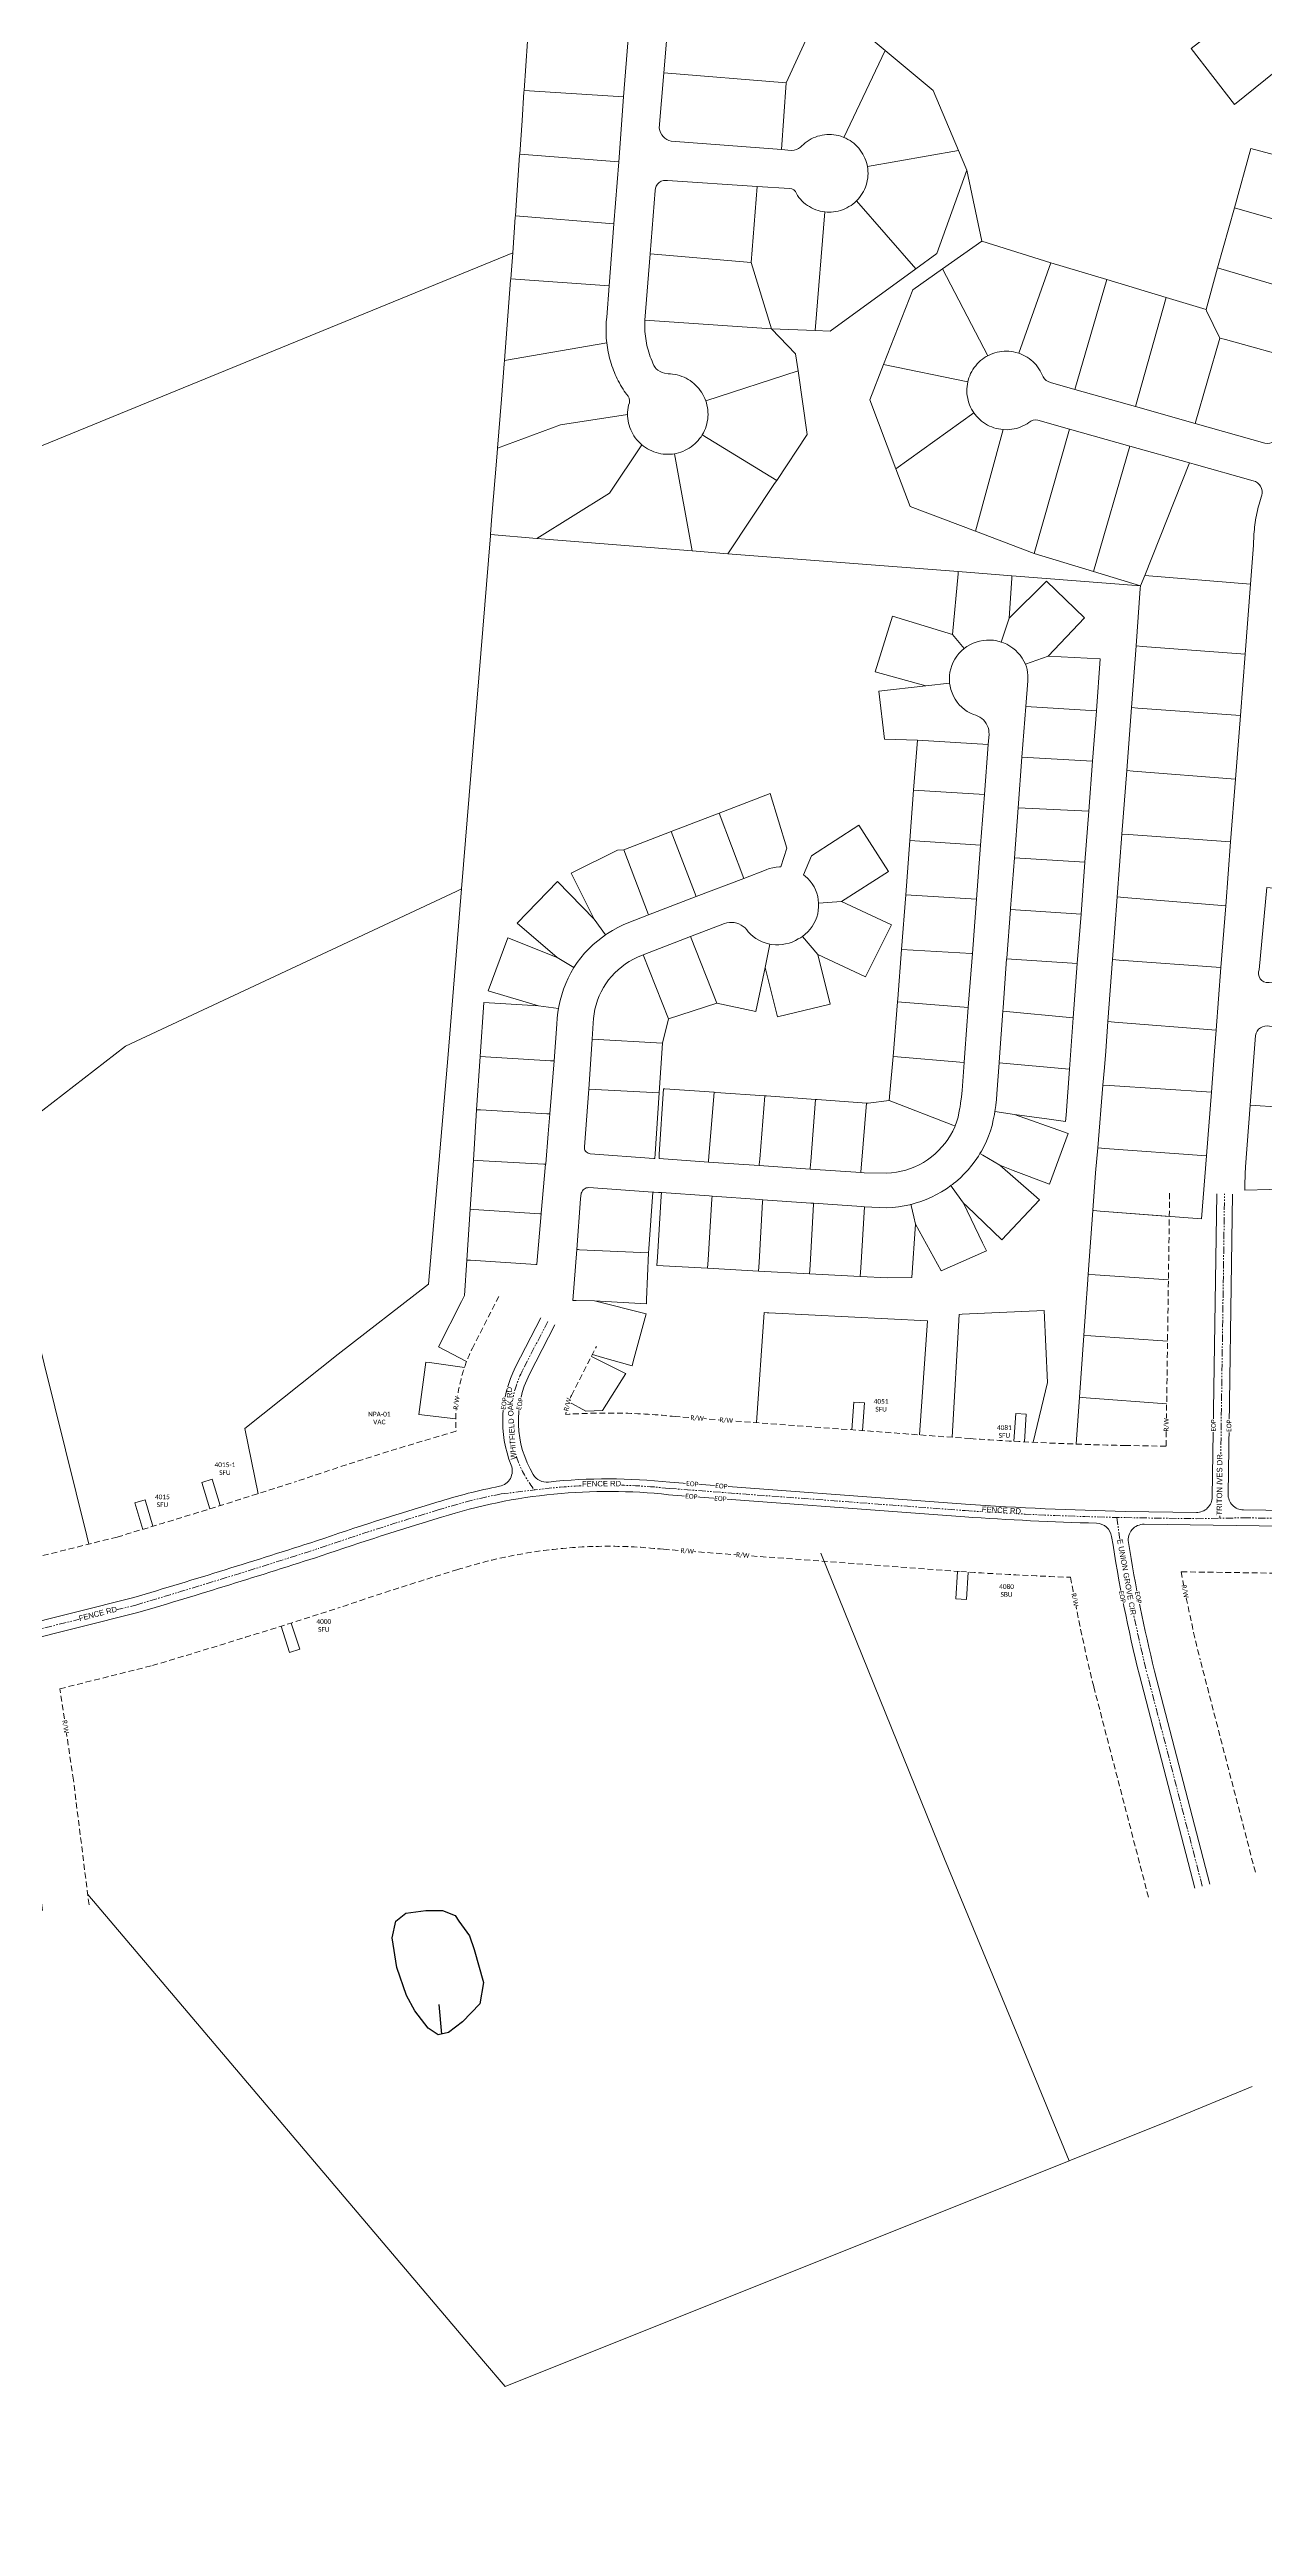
# Model space of a CAD drawing. Header units: inches. Extents: x 2378083 to 2398295, y 1463180 to 1483392.
# Drawn here: x 2386155 to 2387705, y 1468122 to 1471282 of the extents above; entities that cross this region are included whole.
import ezdxf

# ---------------------------------------------------------------- set-up
doc = ezdxf.new("R2010")
doc.units = ezdxf.units.IN
doc.header["$MEASUREMENT"] = 0
doc.linetypes.add('DASHED', pattern=[0.75, 0.5, -0.25])
doc.linetypes.add('PHANTOM2', pattern=[1.25, 0.625, -0.125, 0.125, -0.125, 0.125, -0.125])
for name, color, linetype in [('ADDRESS', 6, 'Continuous'), ('C-TOPO-WATR', 141, 'Continuous'), ('CENTER LINE', 6, 'PHANTOM2'), ('EOP', 6, 'Continuous'), ('LINE LABELS', 7, 'Continuous'), ('sc_greenville', 7, 'Continuous'), ('STREET NAMES', 250, 'Continuous')]:
    doc.layers.add(name, color=color, linetype=linetype)
doc.layers.add('DRIVEWAYS', color=250, linetype='Continuous', lineweight=20)
doc.layers.add('ROW', color=3, linetype='DASHED', lineweight=35)
doc.styles.add('Legend', font='calibri.ttf')
doc.styles.add('PROPOSED', font='calibri.ttf')
doc.styles.get("Standard").update_dxf_attribs({"font": 'arial.ttf'})

msp = doc.modelspace()

# ---------------------------------------------------------------- linework, layer by layer
at = {"layer": 'C-TOPO-WATR'}
msp.add_line((2386651.7, 1468788.1), (2386654.9, 1468750.1), dxfattribs=at)
msp.add_lwpolyline([(2386677.3, 1468894.2), (2386691, 1468875.5), (2386696.7, 1468858), (2386708.7, 1468815.9), (2386703.9, 1468788.6), (2386681.9, 1468765.8), (2386664.2, 1468752), (2386650.9, 1468749.3), (2386637.9, 1468757.8), (2386621.2, 1468779.7), (2386610.5, 1468799.3), (2386598.3, 1468835.3), (2386592.2, 1468873.1), (2386596.9, 1468894.4), (2386609.4, 1468904.2), (2386634.9, 1468907.6), (2386656.3, 1468908), (2386672.4, 1468901.4), (2386677.3, 1468894.2)], close=True, dxfattribs=at)
at = {"layer": 'DRIVEWAYS', "color": 1}
for points in [[(2387192, 1469520.1), (2387194.4, 1469555.3), (2387180.9, 1469556.2), (2387178.4, 1469521.1)], [(2387398.8, 1469505.7), (2387400.9, 1469540.9), (2387387.4, 1469541.7), (2387385.2, 1469506.6)], [(2386359.8, 1469420.3), (2386349.5, 1469454), (2386362.4, 1469458), (2386372.8, 1469424.3)], [(2386274.1, 1469394.1), (2386264.1, 1469427.9), (2386277.1, 1469431.8), (2386287.1, 1469398)], [(2387313.3, 1469340.5), (2387311, 1469305.3), (2387324.5, 1469304.4), (2387326.8, 1469339.6)], [(2386450.5, 1469270.6), (2386461.3, 1469237), (2386474.2, 1469241.1), (2386463.5, 1469274.6)]]:
    msp.add_lwpolyline(points, dxfattribs=at)
at = {"layer": 'EOP', "color": 6, "lineweight": 0}
for points in [[(2387643.8, 1469822.1), (2387638.2, 1469435.4, -0.414214), (2387617.9, 1469415.7), (2387526.9, 1469417, -0.011475), (2387323.5, 1469426), (2386946.1, 1469454.2, 0.053814), (2386791.5, 1469454.4, -0.291209), (2386772.2, 1469464, -0.258667), (2386767.4, 1469592.2), (2386799.5, 1469654.8)], [(2387990.7, 1469414.3), (2387678, 1469418.8, -0.414214), (2387658.3, 1469439.1), (2387663.8, 1469821.8)], [(2386781.7, 1469663.9), (2386749.6, 1469601.3, 0.215181), (2386743.9, 1469476.1, -0.469788), (2386729.2, 1469449.1, 0.028481), (2386649.3, 1469428.7, 0.009721), (2386495.5, 1469379.3, -0.005604), (2386262.5, 1469307.1), (2386110.4, 1469269, -0.394139), (2386086.5, 1469282.2), (2386071.5, 1469328.3, 0.093581), (2386035.8, 1469378.8, -0.013139), (2386007, 1469411.3, -0.067505), (2385973.5, 1469459.3)], [(2386146, 1468907.7), (2386126.1, 1469066.2), (2386102.3, 1469227.8, -0.385499), (2386117.2, 1469250.1), (2386267.8, 1469287.8, 0.005619), (2386501.8, 1469360.3, -0.009741), (2386655.1, 1469409.6, -0.10435), (2386944.7, 1469438.3), (2387322.4, 1469410, 0.009459), (2387490.6, 1469401.9, -0.361876), (2387509.8, 1469384.9, 0.022538), (2387545.2, 1469208.1), (2387615.7, 1468936.5)], [(2387635.1, 1468941.5), (2387564.6, 1469213, -0.021182), (2387531.2, 1469377.5, -0.465624), (2387551.2, 1469400.6), (2387990.7, 1469394.3, 0.007638), (2388268.8, 1469400.5, -0.016767), (2388403.7, 1469402.6, -0.042684), (2388524, 1469388.3)]]:
    msp.add_lwpolyline(points, format="xyb", dxfattribs=at)
at = {"layer": 'ROW', "color": 3, "linetype": 'DASHED', "lineweight": 0, "ltscale": 15}
for points in [[(2387583.8, 1469823), (2387579.2, 1469500.2), (2387528.4, 1469501, -0.011441), (2387329.5, 1469509.8), (2386953.8, 1469537.9, 0.043643), (2386813.6, 1469540.7, -0.088488), (2386820.9, 1469565), (2386852.9, 1469627.4)], [(2386728.3, 1469691.3), (2386696.2, 1469628.6, 0.133796), (2386673.6, 1469519.2, 0.012587), (2386470.2, 1469455.2, -0.005547), (2386241.3, 1469384.3), (2386125.2, 1469355.2, 0.089347), (2386078.7, 1469420.8, -0.013183), (2386052, 1469451.1, -0.069603), (2386026.8, 1469486.8)], [(2386205.5, 1468915.2), (2386185.6, 1469074.3), (2386168.4, 1469190.7), (2386286.3, 1469220.3, 0.005668), (2386523.9, 1469293.9, -0.009815), (2386675.8, 1469342.7, -0.105027), (2386938.2, 1469368.6), (2387317.4, 1469340.2, 0.007757), (2387457.5, 1469332.9, 0.017307), (2387487, 1469193.3), (2387557.6, 1468921.4)], [(2387693.1, 1468956.6), (2387622.7, 1469227.8, -0.014934), (2387598.5, 1469339.9), (2387990.4, 1469334.3, 0.007665), (2388271.4, 1469340.6, -0.016751), (2388402.1, 1469342.6, -0.042515), (2388511.9, 1469329.5)]]:
    msp.add_lwpolyline(points, format="xyb", dxfattribs=at)
at = {"layer": 'ROW', "color": 6, "lineweight": 50}
msp.add_circle((2388188.9, 1473286.1), 10106.2, dxfattribs=at)
at = {"layer": 'sc_greenville', "lineweight": 0}
for points in [[(2387770, 1471295.3), (2387666.4, 1471212), (2387611.2, 1471283.3), (2387715.9, 1471364.6), (2387770, 1471295.3)], [(2387129.5, 1471315.4), (2387094.5, 1471239.6), (2386938.7, 1471252.2), (2386945.6, 1471332.9), (2386945.8, 1471338), (2386945.9, 1471339), (2387129.5, 1471315.4)], [(2386893.5, 1471301.4), (2386887.4, 1471221.8), (2386760.5, 1471229.7), (2386764.9, 1471292.8), (2386765.9, 1471308.1), (2386766.1, 1471309.9), (2386893.5, 1471301.4)], [(2387314.3, 1471153.4), (2387198.3, 1471132.6), (2387197.9, 1471134.8), (2387197.2, 1471137.7), (2387196.2, 1471140.6), (2387195.2, 1471143.4), (2387193.9, 1471146.1), (2387192.5, 1471148.7), (2387190.9, 1471151.3), (2387189.2, 1471153.7), (2387187.3, 1471156.1), (2387185.3, 1471158.3), (2387183.2, 1471160.4), (2387180.9, 1471162.4), (2387178.5, 1471164.2), (2387176.1, 1471165.9), (2387173.5, 1471167.4), (2387170.8, 1471168.8), (2387168.1, 1471170), (2387221.1, 1471280.7), (2387282.1, 1471229.7), (2387314.3, 1471153.4)], [(2386887.4, 1471221.8), (2386881.1, 1471138.7), (2386754.8, 1471148.7), (2386757.8, 1471191.5), (2386760.3, 1471227.9), (2386760.5, 1471229.7), (2386887.4, 1471221.8)], [(2387094.5, 1471239.6), (2387088.7, 1471154.3), (2386948, 1471165.3), (2386945.1, 1471166.1), (2386942.4, 1471167.3), (2386939.9, 1471169), (2386937.7, 1471171), (2386935.9, 1471173.4), (2386934.4, 1471176), (2386933.4, 1471178.8), (2386932.8, 1471181.7), (2386938.7, 1471252.2), (2387094.5, 1471239.6)], [(2386881.1, 1471138.7), (2386875, 1471059.5), (2386749.3, 1471069.9), (2386750.7, 1471089.9), (2386754.7, 1471147.1), (2386754.8, 1471148.7), (2386881.1, 1471138.7)], [(2387324.9, 1471128.2), (2387286.7, 1471021.7), (2387259.9, 1471002.2), (2387184.3, 1471088.9), (2387186.4, 1471091), (2387188.3, 1471093.3), (2387190.1, 1471095.7), (2387191.8, 1471098.2), (2387193.3, 1471100.8), (2387194.6, 1471103.5), (2387195.7, 1471106.3), (2387196.7, 1471109.1), (2387197.6, 1471112), (2387198.2, 1471114.9), (2387198.7, 1471117.9), (2387199, 1471120.9), (2387199.1, 1471123.9), (2387199, 1471126.9), (2387198.7, 1471129.9), (2387198.3, 1471132.6), (2387314.3, 1471153.4), (2387324.9, 1471128.2)], [(2387816.2, 1471121.5), (2387815.6, 1471119.5), (2387814.6, 1471116.7), (2387794.1, 1471043.6), (2387666.4, 1471080.2), (2387687.5, 1471155.7), (2387816.2, 1471121.5)], [(2387057.5, 1471107.4), (2387049.9, 1471010.4), (2386921.3, 1471021.4), (2386927.6, 1471102.1), (2386928, 1471105), (2386929, 1471107.8), (2386930.7, 1471110.3), (2386932.8, 1471112.4), (2386935.4, 1471113.9), (2386938.2, 1471114.9), (2386941.2, 1471115.1), (2386943.3, 1471114.9), (2387057.5, 1471107.4)], [(2387344.1, 1471037.4), (2387294.1, 1471002.1), (2387256.4, 1470975.4), (2387219, 1470880.3), (2387201.3, 1470835.3), (2387234.7, 1470747), (2387252.8, 1470699.2), (2387336.3, 1470667.4), (2387411.1, 1470639), (2387486.7, 1470616.1), (2387546.6, 1470598), (2387382.6, 1470610.6), (2387314.2, 1470615.9), (2387020.2, 1470638.7), (2387080, 1470728.3), (2387082.6, 1470732.2), (2387121.6, 1470790.7), (2387109.8, 1470872), (2387106.6, 1470893.7), (2387075.9, 1470925.5), (2387131.8, 1470923.4), (2387151, 1470922.8), (2387259.9, 1471002.2), (2387286.7, 1471021.7), (2387324.9, 1471128.2), (2387344.1, 1471037.4)], [(2387144.1, 1471074.9), (2387131.8, 1470923.4), (2387075.9, 1470925.5), (2387049.9, 1471010.4), (2387057.5, 1471107.4), (2387098.8, 1471104.9), (2387101.8, 1471104.3), (2387104.4, 1471102.9), (2387106.6, 1471100.8), (2387108, 1471098.2), (2387109, 1471095.7), (2387110.8, 1471093.3), (2387112.8, 1471091), (2387114.8, 1471088.9), (2387117, 1471086.8), (2387119.4, 1471084.9), (2387121.8, 1471083.2), (2387124.3, 1471081.6), (2387127, 1471080.1), (2387129.7, 1471078.8), (2387132.4, 1471077.7), (2387135.3, 1471076.7), (2387138.2, 1471076), (2387141.1, 1471075.4), (2387144.1, 1471074.9)], [(2386875, 1471059.5), (2386869, 1470980.4), (2386743.4, 1470989.3), (2386746, 1471022.6), (2386749.2, 1471068.3), (2386749.3, 1471069.9), (2386875, 1471059.5)], [(2387259.9, 1471002.2), (2387151, 1470922.8), (2387131.8, 1470923.4), (2387144.1, 1471074.9), (2387147.1, 1471074.7), (2387152.1, 1471074.7), (2387155.1, 1471074.9), (2387158, 1471075.4), (2387161, 1471076), (2387163.9, 1471076.7), (2387166.7, 1471077.7), (2387169.5, 1471078.8), (2387172.2, 1471080.1), (2387174.8, 1471081.6), (2387177.4, 1471083.2), (2387179.8, 1471084.9), (2387182.1, 1471086.8), (2387184.3, 1471088.9), (2387259.9, 1471002.2)], [(2387794.1, 1471043.6), (2387772.2, 1470965.7), (2387645, 1471003.5), (2387666.4, 1471080.2), (2387794.1, 1471043.6)], [(2387432.4, 1471010), (2387391.4, 1470894.6), (2387387.6, 1470895.7), (2387384.6, 1470896.4), (2387381.7, 1470896.8), (2387378.7, 1470897.1), (2387375.7, 1470897.2), (2387372.7, 1470897.2), (2387369.7, 1470896.9), (2387366.7, 1470896.5), (2387363.8, 1470895.9), (2387360.9, 1470895.1), (2387358.1, 1470894.2), (2387355.3, 1470893.1), (2387351.7, 1470891.4), (2387294.1, 1471002.1), (2387344.1, 1471037.4), (2387432.4, 1471010)], [(2387049.9, 1471010.4), (2387075.9, 1470925.5), (2386914.6, 1470936.9), (2386921.3, 1471021.4), (2387049.9, 1471010.4)], [(2387503.8, 1470988.5), (2387462.9, 1470848.4), (2387431.8, 1470857.3), (2387429, 1470858.3), (2387426.4, 1470859.9), (2387424.2, 1470862), (2387422.5, 1470864.4), (2387421.4, 1470866.9), (2387420.1, 1470869.6), (2387418.7, 1470872.3), (2387417.1, 1470874.8), (2387415.4, 1470877.3), (2387413.5, 1470879.6), (2387411.5, 1470881.8), (2387409.3, 1470883.9), (2387407.1, 1470885.9), (2387404.7, 1470887.7), (2387402.2, 1470889.4), (2387399.6, 1470891), (2387397, 1470892.3), (2387394.2, 1470893.5), (2387391.4, 1470894.6), (2387432.4, 1471010), (2387503.8, 1470988.5)], [(2387772.2, 1470965.7), (2387749.8, 1470885.9), (2387655.1, 1470912), (2387648, 1470914), (2387631, 1470948.6), (2387630.2, 1470950.3), (2387645, 1471003.5), (2387772.2, 1470965.7)], [(2386869, 1470980.4), (2386865.9, 1470940.7), (2386865.6, 1470937.7), (2386865.3, 1470934.7), (2386865.1, 1470931.8), (2386865, 1470928.8), (2386864.9, 1470925.8), (2386864.9, 1470922.8), (2386865, 1470919.8), (2386865.1, 1470916.8), (2386865.3, 1470913.8), (2386865.5, 1470910.8), (2386865.8, 1470907.8), (2386735.3, 1470885.5), (2386743.3, 1470987.6), (2386743.4, 1470989.3), (2386869, 1470980.4)], [(2387351.7, 1470891.4), (2387349.9, 1470890.3), (2387347.4, 1470888.7), (2387344.9, 1470887), (2387342.6, 1470885.1), (2387340.4, 1470883.1), (2387338.3, 1470880.9), (2387336.4, 1470878.7), (2387334.5, 1470876.3), (2387332.9, 1470873.8), (2387331.3, 1470871.2), (2387330, 1470868.5), (2387328.8, 1470865.8), (2387327.8, 1470863), (2387326.9, 1470860.1), (2387326.4, 1470857.9), (2387219, 1470880.3), (2387256.4, 1470975.4), (2387294.1, 1471002.1), (2387351.7, 1470891.4)], [(2387579.5, 1470965.6), (2387540.2, 1470826.5), (2387462.9, 1470848.4), (2387503.8, 1470988.5), (2387579.5, 1470965.6)], [(2387648, 1470914), (2387616.5, 1470804.9), (2387540.2, 1470826.5), (2387579.5, 1470965.6), (2387630.2, 1470950.3), (2387631, 1470948.6), (2387648, 1470914)], [(2387075.9, 1470925.5), (2387106.6, 1470893.7), (2387109.8, 1470872), (2386992.1, 1470833.9), (2386991, 1470836.7), (2386989.8, 1470839.5), (2386988.4, 1470842.1), (2386986.8, 1470844.7), (2386985.1, 1470847.2), (2386983.3, 1470849.5), (2386981.3, 1470851.8), (2386979.2, 1470853.9), (2386977, 1470856), (2386974.7, 1470857.8), (2386972.2, 1470859.6), (2386969.7, 1470861.2), (2386967.1, 1470862.6), (2386964.4, 1470863.9), (2386961.6, 1470865), (2386958.7, 1470866), (2386955.8, 1470866.8), (2386952.9, 1470867.4), (2386949.9, 1470867.9), (2386947, 1470868.2), (2386944, 1470868.3), (2386939.3, 1470869), (2386936.5, 1470870.1), (2386933.8, 1470871.4), (2386931.2, 1470873), (2386928.8, 1470874.8), (2386927.5, 1470876.4), (2386926.1, 1470879.1), (2386924.8, 1470881.8), (2386923.6, 1470884.5), (2386922.5, 1470887.3), (2386921.4, 1470890.1), (2386920.4, 1470892.9), (2386919.5, 1470895.8), (2386918.6, 1470898.7), (2386917.8, 1470901.6), (2386917.1, 1470904.5), (2386916.5, 1470907.4), (2386916, 1470910.4), (2386915.5, 1470913.3), (2386915.1, 1470916.3), (2386914.8, 1470919.3), (2386914.6, 1470922.3), (2386914.4, 1470925.3), (2386914.4, 1470928.3), (2386914.4, 1470931.3), (2386914.4, 1470934.3), (2386914.6, 1470936.9), (2387075.9, 1470925.5)], [(2387749.8, 1470885.9), (2387749.3, 1470884.2), (2387723.9, 1470791.8), (2387722.8, 1470789), (2387721.3, 1470786.4), (2387719.4, 1470784.1), (2387717, 1470782.2), (2387714.4, 1470780.8), (2387711.5, 1470779.9), (2387708.6, 1470779.5), (2387705.1, 1470779.7), (2387616.5, 1470804.9), (2387648, 1470914), (2387655.1, 1470912), (2387749.8, 1470885.9)], [(2386892.3, 1470816.5), (2386806.7, 1470803.3), (2386726.4, 1470773.6), (2386731.5, 1470836), (2386735, 1470881.2), (2386735.3, 1470885.5), (2386865.8, 1470907.8), (2386866.2, 1470904.8), (2386866.6, 1470901.8), (2386867.1, 1470898.9), (2386867.7, 1470895.9), (2386868.3, 1470893), (2386869, 1470890.1), (2386869.8, 1470887.2), (2386870.6, 1470884.3), (2386871.4, 1470881.4), (2386872.4, 1470878.6), (2386873.4, 1470875.7), (2386874.4, 1470872.9), (2386875.6, 1470870.2), (2386876.7, 1470867.4), (2386878, 1470864.7), (2386879.3, 1470862), (2386880.6, 1470859.3), (2386882, 1470856.6), (2386883.5, 1470854), (2386885, 1470851.4), (2386886.6, 1470848.9), (2386888.2, 1470846.3), (2386889.9, 1470843.9), (2386891.1, 1470842.2), (2386893, 1470839.9), (2386894.3, 1470837.2), (2386894.9, 1470834.3), (2386894.7, 1470831.3), (2386893.6, 1470828.3), (2386893, 1470825.3), (2386892.6, 1470822.4), (2386892.4, 1470819.4), (2386892.3, 1470816.5)], [(2387326.4, 1470857.9), (2387325.8, 1470855.2), (2387325.4, 1470852.2), (2387325.2, 1470849.2), (2387325.2, 1470846.2), (2387325.3, 1470843.2), (2387325.7, 1470840.3), (2387326.2, 1470837.3), (2387326.8, 1470834.4), (2387327.7, 1470831.5), (2387328.7, 1470828.7), (2387329.9, 1470825.9), (2387331.2, 1470823.2), (2387332.7, 1470820.7), (2387334.2, 1470818.4), (2387234.7, 1470747), (2387201.3, 1470835.3), (2387219, 1470880.3), (2387326.4, 1470857.9)], [(2387082.6, 1470732.2), (2386987.7, 1470790.6), (2386989.2, 1470793.2), (2386990.5, 1470795.9), (2386991.6, 1470798.7), (2386992.6, 1470801.5), (2386993.4, 1470804.4), (2386994.1, 1470807.3), (2386994.6, 1470810.3), (2386994.9, 1470813.3), (2386995, 1470816.3), (2386994.9, 1470819.3), (2386994.7, 1470822.3), (2386994.3, 1470825.2), (2386993.7, 1470828.2), (2386993, 1470831.1), (2386992.1, 1470833.9), (2387109.8, 1470872), (2387121.6, 1470790.7), (2387082.6, 1470732.2)], [(2386910.5, 1470777.8), (2386869.3, 1470716.1), (2386776.5, 1470658.3), (2386717.5, 1470663.1), (2386719, 1470681.6), (2386725.9, 1470767.1), (2386726.4, 1470773.6), (2386806.7, 1470803.3), (2386892.3, 1470816.5), (2386892.4, 1470814.4), (2386892.6, 1470811.4), (2386893.1, 1470808.4), (2386893.6, 1470805.5), (2386894.4, 1470802.6), (2386895.3, 1470799.7), (2386896.4, 1470796.9), (2386897.7, 1470794.2), (2386899.1, 1470791.6), (2386900.6, 1470789), (2386902.3, 1470786.5), (2386904.2, 1470784.2), (2386906.2, 1470781.9), (2386908.3, 1470779.8), (2386910.5, 1470777.8)], [(2387371.5, 1470797.1), (2387336.3, 1470667.4), (2387252.8, 1470699.2), (2387234.7, 1470747), (2387334.2, 1470818.4), (2387335.6, 1470816.5), (2387337.5, 1470814.2), (2387339.5, 1470812), (2387341.7, 1470809.9), (2387344, 1470808), (2387346.4, 1470806.2), (2387348.9, 1470804.5), (2387351.5, 1470803), (2387354.1, 1470801.7), (2387356.9, 1470800.5), (2387359.7, 1470799.5), (2387362.6, 1470798.6), (2387365.5, 1470798), (2387368.5, 1470797.5), (2387371.5, 1470797.1)], [(2387082.6, 1470732.2), (2387080, 1470728.3), (2387020.2, 1470638.7), (2386975, 1470642.3), (2386952.3, 1470766.4), (2386954.5, 1470766.8), (2386957.4, 1470767.5), (2386960.3, 1470768.4), (2386963.1, 1470769.4), (2386965.9, 1470770.7), (2386968.5, 1470772), (2386971.1, 1470773.6), (2386973.6, 1470775.2), (2386976, 1470777.1), (2386978.2, 1470779), (2386980.4, 1470781.1), (2386982.4, 1470783.3), (2386984.3, 1470785.6), (2386986.1, 1470788.1), (2386987.7, 1470790.6), (2387082.6, 1470732.2)], [(2387456.2, 1470797.7), (2387411.1, 1470639), (2387336.3, 1470667.4), (2387371.5, 1470797.1), (2387376.5, 1470797), (2387379.5, 1470797.2), (2387382.4, 1470797.5), (2387385.4, 1470798), (2387388.3, 1470798.7), (2387391.2, 1470799.6), (2387394, 1470800.6), (2387396.7, 1470801.8), (2387399.4, 1470803.2), (2387402, 1470804.7), (2387404.4, 1470806.3), (2387406.9, 1470808), (2387409.6, 1470809.1), (2387412.6, 1470809.5), (2387415.6, 1470809.2), (2387456.2, 1470797.7)], [(2387532.9, 1470776.2), (2387486.7, 1470616.1), (2387411.1, 1470639), (2387456.2, 1470797.7), (2387532.9, 1470776.2)], [(2386952.3, 1470766.4), (2386975, 1470642.3), (2386776.5, 1470658.3), (2386869.3, 1470716.1), (2386910.5, 1470777.8), (2386912.8, 1470775.9), (2386915.3, 1470774.2), (2386917.8, 1470772.6), (2386920.5, 1470771.2), (2386923.2, 1470769.9), (2386926, 1470768.8), (2386928.8, 1470767.8), (2386931.7, 1470767), (2386934.7, 1470766.4), (2386937.6, 1470766), (2386940.6, 1470765.7), (2386943.6, 1470765.6), (2386946.6, 1470765.7), (2386949.6, 1470766), (2386952.3, 1470766.4)], [(2387609.3, 1470754.7), (2387552.3, 1470611.1), (2387546.6, 1470598), (2387486.7, 1470616.1), (2387532.9, 1470776.2), (2387609.3, 1470754.7)], [(2387686.9, 1470599.9), (2387552.3, 1470611.1), (2387609.3, 1470754.7), (2387615, 1470753.1), (2387690.4, 1470731.9), (2387693.3, 1470730.9), (2387695.8, 1470729.3), (2387698, 1470727.3), (2387699.8, 1470724.9), (2387701, 1470722.1), (2387701.7, 1470719.2), (2387701.7, 1470716.2), (2387701.3, 1470713.7), (2387700.4, 1470710.9), (2387699.5, 1470708), (2387698.6, 1470705.1), (2387697.8, 1470702.2), (2387697.1, 1470699.3), (2387696.3, 1470696.4), (2387695.7, 1470693.5), (2387695, 1470690.5), (2387694.5, 1470687.6), (2387693.9, 1470684.7), (2387693.4, 1470681.7), (2387692.9, 1470678.7), (2387692.5, 1470675.8), (2387692.2, 1470672.8), (2387691.8, 1470669.8), (2387691.5, 1470666.8), (2387691.3, 1470663.8), (2387691.1, 1470660.8), (2387691, 1470657.8), (2387690.8, 1470654.8), (2387690.8, 1470651.8), (2387690.8, 1470649.8), (2387686.9, 1470599.9)], [(2387378.9, 1470556.6), (2387368.9, 1470526.1), (2387367.8, 1470526.5), (2387363.5, 1470527.6), (2387359.1, 1470528.3), (2387354.7, 1470528.6), (2387350.2, 1470528.5), (2387345.8, 1470528.1), (2387341.4, 1470527.3), (2387337.2, 1470526.1), (2387333, 1470524.5), (2387329, 1470522.6), (2387325.2, 1470520.3), (2387321.6, 1470517.7), (2387306.8, 1470535.6), (2387314, 1470613.3), (2387314.2, 1470615.9), (2387382.6, 1470610.6), (2387382.4, 1470607.8), (2387378.9, 1470556.6)], [(2387428.8, 1470508.2), (2387399.9, 1470497.7), (2387398, 1470501.7), (2387395.7, 1470505.6), (2387393.1, 1470509.2), (2387390.2, 1470512.5), (2387387, 1470515.7), (2387383.6, 1470518.5), (2387379.9, 1470521), (2387376, 1470523.2), (2387372, 1470525), (2387368.9, 1470526.1), (2387378.9, 1470556.6), (2387426.7, 1470603.9), (2387475, 1470557.1), (2387428.8, 1470508.2)], [(2387686.9, 1470599.9), (2387680, 1470510.5), (2387549.3, 1470520.6), (2387540.9, 1470521.1), (2387546.3, 1470594.6), (2387546.6, 1470598), (2387552.3, 1470611.1), (2387686.9, 1470599.9)], [(2387306.8, 1470535.6), (2387321.6, 1470517.7), (2387318.2, 1470514.8), (2387315.1, 1470511.6), (2387312.3, 1470508.1), (2387309.8, 1470504.3), (2387307.7, 1470500.4), (2387306, 1470496.3), (2387304.6, 1470492.1), (2387303.6, 1470487.7), (2387303, 1470483.3), (2387302.9, 1470478.8), (2387303.1, 1470474.3), (2387303.2, 1470473.6), (2387272.7, 1470470.4), (2387208, 1470488.3), (2387230.1, 1470559.2), (2387306.8, 1470535.6)], [(2387490.4, 1470438.2), (2387400.3, 1470443.9), (2387402.8, 1470476.7), (2387403, 1470480.3), (2387403, 1470483.9), (2387402.7, 1470487.4), (2387402, 1470490.9), (2387401.1, 1470494.4), (2387399.9, 1470497.7), (2387428.8, 1470508.2), (2387495, 1470504.6), (2387490.4, 1470438.2)], [(2387680, 1470510.5), (2387674.1, 1470432.5), (2387543.4, 1470441.9), (2387535, 1470442.5), (2387540.9, 1470521.1), (2387549.3, 1470520.6), (2387680, 1470510.5)], [(2387353.4, 1470408.4), (2387352.4, 1470395.2), (2387262.2, 1470401), (2387220.1, 1470402.1), (2387212.8, 1470463.6), (2387272.7, 1470470.4), (2387303.2, 1470473.6), (2387303.7, 1470469.9), (2387304.8, 1470465.6), (2387306.2, 1470461.3), (2387308, 1470457.2), (2387310.1, 1470453.3), (2387312.7, 1470449.6), (2387315.5, 1470446.2), (2387318.6, 1470443), (2387322, 1470440.1), (2387325.7, 1470437.6), (2387329.6, 1470435.3), (2387333.7, 1470433.5), (2387336.5, 1470432.8), (2387339.2, 1470431.7), (2387341.7, 1470430.4), (2387344.1, 1470428.7), (2387346.3, 1470426.8), (2387348.2, 1470424.6), (2387349.8, 1470422.2), (2387351.2, 1470419.7), (2387352.2, 1470417), (2387353, 1470414.2), (2387353.3, 1470411.3), (2387353.4, 1470408.4)], [(2387490.4, 1470438.2), (2387485.5, 1470374.1), (2387395.4, 1470379.4), (2387400.3, 1470443.9), (2387490.4, 1470438.2)], [(2387674.1, 1470432.5), (2387667.8, 1470351.3), (2387537.3, 1470361.5), (2387529, 1470362.1), (2387535, 1470442.5), (2387543.4, 1470441.9), (2387674.1, 1470432.5)], [(2387352.4, 1470395.2), (2387347.5, 1470331.5), (2387257.3, 1470337), (2387262.2, 1470401), (2387352.4, 1470395.2)], [(2387485.5, 1470374.1), (2387480.7, 1470310.3), (2387390.5, 1470314.8), (2387395.4, 1470379.4), (2387485.5, 1470374.1)], [(2387667.8, 1470351.3), (2387661.6, 1470271.2), (2387531.3, 1470280.4), (2387522.9, 1470281), (2387529, 1470362.1), (2387537.3, 1470361.5), (2387667.8, 1470351.3)], [(2387088, 1470239.2), (2387086.3, 1470239.2), (2387081.9, 1470238.8), (2387077.5, 1470238.1), (2387073.2, 1470237), (2387069, 1470235.5), (2387040.7, 1470224.6), (2387009.1, 1470307.7), (2387074.1, 1470332.7), (2387095.5, 1470263.2), (2387088, 1470239.2)], [(2387347.5, 1470331.5), (2387342.7, 1470267), (2387252.4, 1470272.8), (2387257.3, 1470337), (2387347.5, 1470331.5)], [(2387475.7, 1470245.4), (2387385.7, 1470250.8), (2387390.5, 1470314.8), (2387480.7, 1470310.3), (2387475.7, 1470245.4)], [(2386979.8, 1470201.3), (2386919, 1470177.9), (2386918.9, 1470178.1), (2386887.7, 1470261.1), (2386948.2, 1470284.3), (2386979.8, 1470201.3)], [(2387040.7, 1470224.6), (2386979.8, 1470201.3), (2386948.2, 1470284.3), (2387009.1, 1470307.7), (2387040.7, 1470224.6)], [(2387165.1, 1470194.9), (2387136.1, 1470193.1), (2387135.7, 1470197.1), (2387134.9, 1470201.4), (2387133.7, 1470205.7), (2387132.2, 1470209.9), (2387130.2, 1470213.8), (2387127.9, 1470217.6), (2387125.3, 1470221.2), (2387122.3, 1470224.5), (2387119.1, 1470227.5), (2387116.9, 1470229.3), (2387126.9, 1470253.2), (2387187.3, 1470292.5), (2387225, 1470233.5), (2387165.1, 1470194.9)], [(2387661.6, 1470271.2), (2387655.3, 1470189.6), (2387525.3, 1470200.3), (2387516.9, 1470201), (2387522.9, 1470281), (2387531.3, 1470280.4), (2387661.6, 1470271.2)], [(2386919, 1470177.9), (2386917, 1470177.1), (2386894.1, 1470168.2), (2386887, 1470165.3), (2386880, 1470161.9), (2386873.3, 1470158.3), (2386866.7, 1470154.2), (2386864.2, 1470152.5), (2386849.9, 1470172.6), (2386820.4, 1470231.4), (2386879.6, 1470260.5), (2386887.7, 1470261.1), (2386918.9, 1470178.1), (2386919, 1470177.9)], [(2387342.7, 1470267), (2387337.5, 1470198.1), (2387247.2, 1470203.5), (2387252.4, 1470272.8), (2387342.7, 1470267)], [(2387475.7, 1470245.4), (2387470.8, 1470178.9), (2387380.7, 1470185), (2387380.8, 1470186.2), (2387385.7, 1470250.8), (2387475.7, 1470245.4)], [(2386849.9, 1470172.6), (2386864.2, 1470152.5), (2386860.4, 1470149.8), (2386854.3, 1470145.1), (2386848.5, 1470140.1), (2386842.9, 1470134.8), (2386837.6, 1470129.1), (2386832.7, 1470123.2), (2386828, 1470117.1), (2386823.7, 1470110.7), (2386802.6, 1470123.6), (2386751.6, 1470167.3), (2386802.9, 1470220.7), (2386849.9, 1470172.6)], [(2387134.9, 1470127.5), (2387115.4, 1470150.6), (2387119, 1470153.4), (2387122.2, 1470156.4), (2387125.2, 1470159.7), (2387127.8, 1470163.2), (2387130.1, 1470167), (2387132.1, 1470171), (2387133.7, 1470175.2), (2387134.9, 1470179.4), (2387135.7, 1470183.8), (2387136.1, 1470188.2), (2387136.1, 1470192.6), (2387136.1, 1470193.1), (2387165.1, 1470194.9), (2387229.2, 1470165.2), (2387195.7, 1470099.1), (2387134.9, 1470127.5)], [(2387337.5, 1470198.1), (2387332.2, 1470128.7), (2387331.2, 1470128.8), (2387241.9, 1470134), (2387247.2, 1470203.5), (2387337.5, 1470198.1)], [(2387470.8, 1470178.9), (2387466, 1470115.8), (2387465.8, 1470115.9), (2387375.9, 1470121.9), (2387376, 1470122.9), (2387380.7, 1470185), (2387470.8, 1470178.9)], [(2387655.3, 1470189.6), (2387649.2, 1470110.9), (2387519.3, 1470120.4), (2387510.9, 1470121), (2387516.9, 1470201), (2387525.3, 1470200.3), (2387655.3, 1470189.6)], [(2387800.9, 1470204.2), (2387790.5, 1470085.4), (2387710.7, 1470091.8), (2387706.8, 1470091.9), (2387703.9, 1470092.8), (2387701.4, 1470094.5), (2387699.4, 1470096.6), (2387697.9, 1470099.3), (2387697.2, 1470102.2), (2387697.2, 1470105.2), (2387697.9, 1470107.9), (2387707.7, 1470212.9), (2387800.9, 1470204.2)], [(2387006.2, 1470065.5), (2386944.4, 1470045.6), (2386912.4, 1470127), (2386972.8, 1470150.3), (2387006.2, 1470065.5)], [(2387074, 1470140.7), (2387067.8, 1470111.1), (2387056.1, 1470054.8), (2387006.2, 1470065.5), (2386972.8, 1470150.3), (2387016.1, 1470167), (2387019.2, 1470167.9), (2387022.3, 1470168.4), (2387025.4, 1470168.5), (2387028.5, 1470168.2), (2387031.6, 1470167.6), (2387034.5, 1470166.5), (2387037.3, 1470165.1), (2387039.9, 1470163.4), (2387042.3, 1470161.3), (2387044.4, 1470159), (2387046.2, 1470156.4), (2387049.3, 1470153.3), (2387052.6, 1470150.4), (2387056.2, 1470147.9), (2387060, 1470145.7), (2387063.9, 1470143.8), (2387068, 1470142.2), (2387072.3, 1470141.1), (2387074, 1470140.7)], [(2387134.9, 1470127.5), (2387150.7, 1470064.2), (2387083.7, 1470047.9), (2387067.8, 1470111.1), (2387074, 1470140.7), (2387076.6, 1470140.3), (2387081, 1470139.8), (2387085.3, 1470139.8), (2387089.7, 1470140.1), (2387094, 1470140.9), (2387098.3, 1470142), (2387102.4, 1470143.4), (2387106.4, 1470145.3), (2387110.2, 1470147.4), (2387112.9, 1470148.9), (2387115.4, 1470150.6), (2387134.9, 1470127.5)], [(2386802.6, 1470123.6), (2386823.7, 1470110.7), (2386820, 1470104.1), (2386816.5, 1470097.3), (2386813.5, 1470090.4), (2386810.8, 1470083.3), (2386808.4, 1470076.1), (2386806.4, 1470068.7), (2386804.8, 1470061.3), (2386804.3, 1470058.4), (2386778.9, 1470062.1), (2386714.5, 1470081.1), (2386739.8, 1470148.8), (2386802.6, 1470123.6)], [(2386944.4, 1470045.6), (2386936.8, 1470014.3), (2386847.2, 1470019.5), (2386848.6, 1470040), (2386848.9, 1470045.9), (2386849.7, 1470051.8), (2386850.8, 1470057.6), (2386852.3, 1470063.4), (2386854.1, 1470069), (2386856.3, 1470074.6), (2386858.8, 1470079.9), (2386861.6, 1470085.2), (2386864.8, 1470090.2), (2386868.2, 1470095), (2386872, 1470099.6), (2386876, 1470104), (2386880.3, 1470108.1), (2386884.9, 1470111.9), (2386889.6, 1470115.4), (2386894.6, 1470118.7), (2386899.8, 1470121.6), (2386905.1, 1470124.2), (2386912.4, 1470127), (2386944.4, 1470045.6)], [(2387332.2, 1470128.7), (2387327.4, 1470065.2), (2387327, 1470059.7), (2387236.8, 1470067.1), (2387237.1, 1470071), (2387241.9, 1470134), (2387331.2, 1470128.8), (2387332.2, 1470128.7)], [(2387466, 1470115.8), (2387460.9, 1470046.8), (2387460.6, 1470046.8), (2387371.1, 1470055), (2387371.3, 1470059.6), (2387375.9, 1470121.9), (2387465.8, 1470115.9), (2387466, 1470115.8)], [(2387649.2, 1470110.9), (2387643.1, 1470030.8), (2387513.3, 1470041.1), (2387505, 1470041.8), (2387510.9, 1470121), (2387519.3, 1470120.4), (2387649.2, 1470110.9)], [(2386778.9, 1470062.1), (2386804.3, 1470058.4), (2386803.6, 1470053.8), (2386802.7, 1470046.3), (2386802.3, 1470038.7), (2386798.6, 1469991.7), (2386794.1, 1469992), (2386704.3, 1469997.3), (2386709, 1470066.4), (2386778.9, 1470062.1)], [(2387327, 1470059.7), (2387322.6, 1470002.1), (2387321.7, 1469989.8), (2387321.3, 1469989.8), (2387231.6, 1469997.2), (2387231.2, 1469997.2), (2387236.8, 1470067.1), (2387327, 1470059.7)], [(2387460.9, 1470046.8), (2387456, 1469981.2), (2387455.7, 1469981.2), (2387366.2, 1469989.3), (2387366.7, 1469996.4), (2387371.1, 1470055), (2387460.6, 1470046.8), (2387460.9, 1470046.8)], [(2387641, 1470004.3), (2387637, 1469951.9), (2387507, 1469960.3), (2387498.9, 1469960.8), (2387498.6, 1469960.8), (2387500.5, 1469983.2), (2387502.2, 1470004.3), (2387505, 1470041.8), (2387513.3, 1470041.1), (2387643.1, 1470030.8), (2387641, 1470004.3)], [(2387809.6, 1470029.6), (2387802.3, 1469934.8), (2387802.5, 1469927.6), (2387686.5, 1469935.2), (2387691.6, 1470001.9), (2387693.4, 1470024.2), (2387694.1, 1470027.1), (2387695.5, 1470029.7), (2387697.3, 1470032.1), (2387699.6, 1470034), (2387702.3, 1470035.4), (2387705.2, 1470036.2), (2387708.1, 1470036.4), (2387711.1, 1470036), (2387809.6, 1470029.6)], [(2386798.6, 1469991.7), (2386793.3, 1469924.2), (2386789.5, 1469924.4), (2386705, 1469929.2), (2386699.6, 1469929.5), (2386704.3, 1469997.3), (2386794.1, 1469992), (2386798.6, 1469991.7)], [(2386936.8, 1470014.3), (2386932.6, 1469950.8), (2386843, 1469955.7), (2386847.2, 1470019.5), (2386936.8, 1470014.3)], [(2387321.7, 1469989.8), (2387321.7, 1469989.5), (2387319.1, 1469954.1), (2387318.2, 1469945.7), (2387317.2, 1469937.9), (2387316.4, 1469932.8), (2387316.2, 1469931.7), (2387315.1, 1469925.6), (2387313.9, 1469919.9), (2387312, 1469913.5), (2387310.1, 1469908.7), (2387307.4, 1469909.8), (2387226.2, 1469941.2), (2387227.1, 1469951.2), (2387231.2, 1469997.2), (2387231.6, 1469997.2), (2387321.3, 1469989.8), (2387321.7, 1469989.8)], [(2387456, 1469981.2), (2387451.6, 1469922.7), (2387451, 1469914.3), (2387430.3, 1469917.2), (2387385.7, 1469923.5), (2387360.8, 1469927.1), (2387361.9, 1469934.9), (2387362, 1469935.4), (2387362.8, 1469942.5), (2387363.3, 1469949.6), (2387366.2, 1469989.3), (2387455.7, 1469981.2), (2387456, 1469981.2)], [(2387637, 1469951.9), (2387630.7, 1469870.8), (2387501.1, 1469880.1), (2387492.8, 1469880.7), (2387492, 1469880.7), (2387498.6, 1469960.8), (2387498.9, 1469960.8), (2387507, 1469960.3), (2387637, 1469951.9)], [(2386793.3, 1469924.2), (2386791.3, 1469898.7), (2386788, 1469860.6), (2386787.9, 1469859.8), (2386785.8, 1469860), (2386700.6, 1469864.7), (2386695.8, 1469865), (2386699.6, 1469929.5), (2386705, 1469929.2), (2386789.5, 1469924.4), (2386793.3, 1469924.2)], [(2386932.6, 1469950.8), (2386927.4, 1469873.2), (2386927, 1469867.4), (2386926, 1469867.4), (2386844.7, 1469873.2), (2386843.4, 1469873.5), (2386842, 1469874), (2386840.8, 1469874.7), (2386839.8, 1469875.6), (2386838.8, 1469876.7), (2386838.1, 1469877.9), (2386837.6, 1469879.2), (2386837.3, 1469880.6), (2386837.3, 1469882), (2386843, 1469955.7), (2386932.6, 1469950.8)], [(2387002.9, 1469951.7), (2386996.2, 1469869.7), (2386995.8, 1469864.3), (2386995.6, 1469862.6), (2386932.5, 1469867), (2386932.9, 1469872.9), (2386938.2, 1469956.2), (2386940.1, 1469956.1), (2387002.9, 1469951.7)], [(2387067.6, 1469947.2), (2387061, 1469866.5), (2387060.4, 1469859.6), (2387060.3, 1469858.2), (2386995.6, 1469862.6), (2386995.8, 1469864.3), (2386996.2, 1469869.7), (2387002.9, 1469951.7), (2387004.8, 1469951.6), (2387067.6, 1469947.2)], [(2387132.3, 1469942.5), (2387126.1, 1469863.2), (2387125.4, 1469855), (2387125.3, 1469853.7), (2387060.3, 1469858.2), (2387060.4, 1469859.6), (2387061, 1469866.5), (2387067.6, 1469947.2), (2387069.4, 1469947.1), (2387132.3, 1469942.5)], [(2387197.3, 1469937.8), (2387190.8, 1469860), (2387190, 1469850.4), (2387189.9, 1469849.2), (2387125.3, 1469853.7), (2387125.4, 1469855), (2387126.1, 1469863.2), (2387132.3, 1469942.5), (2387134.2, 1469942.4), (2387197.3, 1469937.8)], [(2387307.4, 1469909.8), (2387310.1, 1469908.7), (2387309.7, 1469907.8), (2387307.1, 1469902.2), (2387304.2, 1469896.8), (2387300.9, 1469891.6), (2387297.3, 1469886.6), (2387293.4, 1469881.9), (2387289.1, 1469877.4), (2387284.7, 1469873.2), (2387279.9, 1469869.2), (2387275, 1469865.6), (2387269.8, 1469862.3), (2387264.4, 1469859.3), (2387258.8, 1469856.7), (2387253.1, 1469854.4), (2387247.3, 1469852.5), (2387241.3, 1469850.9), (2387235.3, 1469849.7), (2387229.2, 1469849), (2387223.1, 1469848.5), (2387194.1, 1469848.9), (2387189.9, 1469849.2), (2387190, 1469850.4), (2387190.8, 1469860), (2387197.3, 1469937.8), (2387199.2, 1469938), (2387226.2, 1469941.2), (2387307.4, 1469909.8)], [(2387802.5, 1469927.6), (2387806.8, 1469832.7), (2387807.1, 1469830.4), (2387679.8, 1469826.9), (2387679.8, 1469829), (2387679.6, 1469835.2), (2387679.7, 1469838.6), (2387679.9, 1469841.6), (2387680, 1469844.6), (2387680.1, 1469847.6), (2387680.3, 1469850.6), (2387680.4, 1469853.6), (2387680.4, 1469856.5), (2387686.5, 1469935.2), (2387802.5, 1469927.6)], [(2387385.7, 1469923.5), (2387448.2, 1469901.3), (2387454.5, 1469899.1), (2387430.6, 1469834.5), (2387384.2, 1469852.1), (2387367, 1469858.7), (2387345.4, 1469871.4), (2387341.8, 1469873.5), (2387343.8, 1469876.7), (2387347.1, 1469883), (2387350.2, 1469889.4), (2387352.9, 1469895.9), (2387355.3, 1469902.6), (2387357.3, 1469909.4), (2387358.9, 1469916.4), (2387360.2, 1469923.3), (2387360.8, 1469927.1), (2387385.7, 1469923.5)], [(2387367, 1469858.7), (2387410.6, 1469820.8), (2387418, 1469814.3), (2387369.9, 1469763.5), (2387325.1, 1469806.5), (2387321, 1469810.4), (2387306.6, 1469830.4), (2387304.9, 1469832.8), (2387305.1, 1469833), (2387306.7, 1469834.1), (2387308.1, 1469835.2), (2387310.9, 1469837.5), (2387316.4, 1469842.3), (2387321.7, 1469847.5), (2387326.7, 1469852.8), (2387331.4, 1469858.5), (2387335.8, 1469864.3), (2387340, 1469870.4), (2387341.8, 1469873.5), (2387345.4, 1469871.4), (2387367, 1469858.7)], [(2387630.7, 1469870.8), (2387624.5, 1469790.2), (2387495.1, 1469800.2), (2387486.8, 1469800.9), (2387485.9, 1469800.9), (2387489.4, 1469848.8), (2387492, 1469880.7), (2387492.8, 1469880.7), (2387501.1, 1469880.1), (2387630.7, 1469870.8)], [(2386787.9, 1469859.8), (2386782.4, 1469797.3), (2386782.3, 1469796.5), (2386780.7, 1469796.6), (2386696.3, 1469802.1), (2386691.5, 1469802.4), (2386695.8, 1469865), (2386700.6, 1469864.7), (2386785.8, 1469860), (2386787.9, 1469859.8)], [(2386782.3, 1469796.5), (2386776.7, 1469732.6), (2386776.6, 1469731.9), (2386775.5, 1469731.9), (2386692.2, 1469737.3), (2386687.4, 1469737.6), (2386691.5, 1469802.4), (2386696.3, 1469802.1), (2386780.7, 1469796.6), (2386782.3, 1469796.5)], [(2386924.6, 1469824.4), (2386919.5, 1469751.9), (2386919.2, 1469746.7), (2386830.9, 1469750.9), (2386829.7, 1469751), (2386827.6, 1469751.1), (2386832.4, 1469815.7), (2386833.4, 1469823), (2386834, 1469824.4), (2386834.8, 1469825.9), (2386835.8, 1469827.1), (2386837, 1469828.2), (2386838.4, 1469829), (2386839.8, 1469829.7), (2386841.4, 1469830), (2386843, 1469830.2), (2386924.6, 1469824.4)], [(2387000.1, 1469819.2), (2386999.9, 1469815.8), (2386995.2, 1469738), (2386994.5, 1469727.1), (2386929.7, 1469730.5), (2386930.4, 1469741.4), (2386935.2, 1469819), (2386935.5, 1469823.7), (2386996.4, 1469819.4), (2387000.1, 1469819.2)], [(2387064.8, 1469814.6), (2387064.6, 1469812.4), (2387060.1, 1469734.5), (2387059.4, 1469723.6), (2386994.5, 1469727.1), (2386995.2, 1469738), (2386999.9, 1469815.8), (2387000.1, 1469819.2), (2387061.1, 1469814.9), (2387064.8, 1469814.6)], [(2387129.7, 1469810.1), (2387129.6, 1469809), (2387125.1, 1469731.1), (2387124.4, 1469720.2), (2387059.4, 1469723.6), (2387060.1, 1469734.5), (2387064.6, 1469812.4), (2387064.8, 1469814.6), (2387126, 1469810.4), (2387129.7, 1469810.1)], [(2387194.6, 1469805.7), (2387189.9, 1469727.7), (2387189.2, 1469716.8), (2387124.4, 1469720.2), (2387125.1, 1469731.1), (2387129.6, 1469809), (2387129.7, 1469810.1), (2387190.6, 1469805.8), (2387190.9, 1469805.8), (2387194.6, 1469805.7)], [(2387259.5, 1469783.6), (2387254.8, 1469715.5), (2387224.3, 1469714.9), (2387189.2, 1469716.8), (2387189.9, 1469727.7), (2387194.6, 1469805.7), (2387223.2, 1469804.3), (2387230.5, 1469804.7), (2387237.8, 1469805.5), (2387245.1, 1469806.7), (2387252.3, 1469808.2), (2387253.4, 1469808.5), (2387254, 1469808.6), (2387254.2, 1469807.4), (2387257.5, 1469792.8), (2387259.5, 1469783.6)], [(2387321, 1469810.4), (2387345.1, 1469759.8), (2387350, 1469749.5), (2387292.3, 1469724), (2387259.5, 1469783.6), (2387257.5, 1469792.8), (2387254.2, 1469807.4), (2387254, 1469808.6), (2387255.3, 1469809), (2387259.4, 1469810.1), (2387266.4, 1469812.3), (2387273.2, 1469814.9), (2387280, 1469817.9), (2387286.5, 1469821.1), (2387292.9, 1469824.8), (2387299.1, 1469828.7), (2387304.9, 1469832.8), (2387306.6, 1469830.4), (2387321, 1469810.4)], [(2386919.2, 1469746.7), (2386916.6, 1469687.3), (2386916.4, 1469682), (2386879, 1469684), (2386850.3, 1469685.6), (2386826.7, 1469686), (2386825.8, 1469686), (2386822.8, 1469686), (2386827.6, 1469751.1), (2386829.7, 1469751), (2386830.9, 1469750.9), (2386919.2, 1469746.7)]]:
    msp.add_lwpolyline(points, close=True, dxfattribs=at)
for points in [[(2387145, 1471344.2), (2387221.1, 1471280.7), (2387221.1, 1471280.7), (2387168.1, 1471170), (2387164.3, 1471171.4), (2387161.4, 1471172.2), (2387158.5, 1471172.8), (2387155.5, 1471173.2), (2387152.5, 1471173.5), (2387149.5, 1471173.6), (2387146.5, 1471173.5), (2387143.5, 1471173.2), (2387140.6, 1471172.8), (2387137.6, 1471172.1), (2387134.8, 1471171.3), (2387131.9, 1471170.3), (2387129.2, 1471169.2), (2387126.5, 1471167.9), (2387123.9, 1471166.4), (2387121.3, 1471164.7), (2387118.9, 1471163), (2387116.6, 1471161), (2387114.5, 1471159), (2387112.9, 1471157.5), (2387110.4, 1471155.8), (2387107.7, 1471154.6), (2387104.8, 1471153.7), (2387101.1, 1471153.3), (2387088.7, 1471154.3), (2387094.5, 1471239.6), (2387129.5, 1471315.4)], [(2387816.2, 1471121.5), (2387687.5, 1471155.7), (2387666.4, 1471080.2), (2387645, 1471003.5), (2387630.2, 1470950.3), (2387579.5, 1470965.6), (2387503.8, 1470988.5), (2387432.4, 1471010), (2387344.1, 1471037.4), (2387324.9, 1471128.2), (2387314.3, 1471153.4), (2387282.1, 1471229.7), (2387221.1, 1471280.7), (2387145, 1471344.2)], [(2387611.2, 1471283.3), (2387666.4, 1471212), (2387770, 1471295.3)], [(2385834, 1470649.1), (2386746, 1471022.6), (2386743.4, 1470989.3), (2386743.3, 1470987.6), (2386735.3, 1470885.5), (2386735, 1470881.2), (2386731.5, 1470836), (2386726.4, 1470773.6), (2386725.9, 1470767.1), (2386719, 1470681.6), (2386717.5, 1470663.1), (2386717.4, 1470661.5), (2386680.7, 1470211.1), (2386673.6, 1470207.8), (2386252, 1470010.4), (2386080.1, 1469878), (2386202.6, 1469385.6), (2386205.2, 1469375.2)], [(2386847.6, 1469617.1), (2386860.5, 1469613.4), (2386898.1, 1469602.9), (2386899.5, 1469608.2), (2386916, 1469669.1), (2386850.3, 1469685.6), (2386879, 1469684), (2386916.4, 1469682), (2386916.6, 1469687.3), (2386919.2, 1469746.7), (2386919.5, 1469751.9), (2386924.6, 1469824.4), (2386925.7, 1469824.4), (2386931.8, 1469823.9), (2386935.5, 1469823.7), (2386935.2, 1469819), (2386930.4, 1469741.4), (2386929.7, 1469730.5), (2386994.5, 1469727.1), (2387059.4, 1469723.6), (2387124.4, 1469720.2), (2387189.2, 1469716.8), (2387224.3, 1469714.9), (2387254.8, 1469715.5), (2387259.5, 1469783.6), (2387292.3, 1469724), (2387350, 1469749.5), (2387345.1, 1469759.8), (2387321, 1469810.4), (2387325.1, 1469806.5), (2387369.9, 1469763.5), (2387418, 1469814.3), (2387410.6, 1469820.8), (2387367, 1469858.7), (2387384.2, 1469852.1), (2387430.6, 1469834.5), (2387454.5, 1469899.1), (2387448.2, 1469901.3), (2387385.7, 1469923.5), (2387430.3, 1469917.2), (2387451, 1469914.3), (2387451.6, 1469922.7), (2387456, 1469981.2), (2387460.9, 1470046.8), (2387466, 1470115.8), (2387470.8, 1470178.9), (2387475.7, 1470245.4), (2387480.7, 1470310.3), (2387485.5, 1470374.1), (2387490.4, 1470438.2), (2387495, 1470504.6), (2387428.8, 1470508.2), (2387475, 1470557.1), (2387426.7, 1470603.9), (2387378.9, 1470556.6), (2387382.4, 1470607.8), (2387382.6, 1470610.6), (2387546.6, 1470598), (2387546.3, 1470594.6), (2387540.9, 1470521.1), (2387535, 1470442.5), (2387529, 1470362.1), (2387522.9, 1470281), (2387516.9, 1470201), (2387510.9, 1470121), (2387505, 1470041.8), (2387502.2, 1470004.3), (2387500.5, 1469983.2), (2387498.6, 1469960.8), (2387492, 1469880.7), (2387489.4, 1469848.8), (2387485.9, 1469800.9), (2387480, 1469719.5), (2387479, 1469706.4), (2387476.9, 1469677.7), (2387474.4, 1469641.6), (2387468.8, 1469562.6), (2387464.6, 1469502.8)], [(2386205.2, 1469375.2), (2386202.6, 1469385.6), (2386080.1, 1469878), (2386252, 1470010.4), (2386673.6, 1470207.8), (2386680.7, 1470211.1), (2386663.5, 1470000), (2386638.7, 1469707), (2386523.5, 1469617.4), (2386404.2, 1469522.8), (2386421.3, 1469439.6)], [(2387582.2, 1469712.4), (2387489, 1469718.9), (2387480.6, 1469719.5), (2387480, 1469719.5), (2387485.9, 1469800.9), (2387486.8, 1469800.9), (2387495.1, 1469800.2), (2387583.4, 1469793.4)], [(2386687.4, 1469737.6), (2386684.6, 1469692.3), (2386680.7, 1469684.6), (2386651.2, 1469627.1), (2386687.1, 1469608.2)], [(2387581.1, 1469634), (2387483.1, 1469641), (2387474.8, 1469641.6), (2387474.4, 1469641.6), (2387476.9, 1469677.7), (2387479, 1469706.4), (2387480, 1469719.5), (2387480.6, 1469719.5), (2387489, 1469718.9), (2387582.2, 1469712.4)], [(2386822.8, 1469686), (2386825.8, 1469686), (2386826.7, 1469686), (2386850.3, 1469685.6), (2386916, 1469669.1), (2386899.5, 1469608.2), (2386898.1, 1469602.9), (2386860.5, 1469613.4), (2386847.6, 1469617.1)], [(2387056.8, 1469530.2), (2387066.6, 1469670.7), (2387070.5, 1469670.5), (2387072.6, 1469670.4), (2387274.9, 1469660.1), (2387264.9, 1469514.6)], [(2387264.9, 1469514.6), (2387274.9, 1469660.1), (2387072.6, 1469670.4), (2387070.5, 1469670.5), (2387066.6, 1469670.7), (2387056.8, 1469530.2)], [(2387306.6, 1469511.5), (2387315.2, 1469668.2), (2387319.3, 1469668.4), (2387423.8, 1469673.3), (2387427.8, 1469581.5), (2387409.7, 1469505.1)], [(2387409.7, 1469505.1), (2387427.8, 1469581.5), (2387423.8, 1469673.3), (2387319.3, 1469668.4), (2387315.2, 1469668.2), (2387306.6, 1469511.5)], [(2386846.3, 1469614.5), (2386888.8, 1469593.4), (2386890.1, 1469592.8), (2386860.5, 1469545.7), (2386839.3, 1469545), (2386817.3, 1469556.6)], [(2386817.3, 1469556.6), (2386839.3, 1469545), (2386860.5, 1469545.7), (2386890.1, 1469592.8), (2386888.8, 1469593.4), (2386846.3, 1469614.5)], [(2387579.9, 1469554.1), (2387477.2, 1469561.9), (2387468.8, 1469562.6), (2387474.4, 1469641.6), (2387474.8, 1469641.6), (2387483.1, 1469641), (2387581.1, 1469634)], [(2386684.5, 1469600.7), (2386639.6, 1469606.9), (2386634.9, 1469607.5), (2386626.2, 1469540.6), (2386673.2, 1469534.9)], [(2387464.6, 1469502.8), (2387468.8, 1469562.6), (2387477.2, 1469561.9), (2387579.9, 1469554.1)], [(2387138.8, 1469363.6), (2387296.5, 1468973.9), (2387388.2, 1468752.9), (2387455.8, 1468588.6), (2386736.2, 1468300.4), (2386708.6, 1468333), (2386203.8, 1468928.4)], [(2387689.2, 1468683.2), (2387584, 1468640.1), (2387455.8, 1468588.6), (2387388.2, 1468752.9), (2387296.5, 1468973.9), (2387138.8, 1469363.6)]]:
    msp.add_lwpolyline(points, dxfattribs=at)

# ---------------------------------------------------------------- texts
at = {"layer": 'ADDRESS', "color": 4, "lineweight": 50, "char_height": 6, "width": 9.954, "attachment_point": 7, "style": 'PROPOSED'}
for s, insert in [('\\pxqc;4051\\PSFU', (2387210.8, 1469544.3)), ('\\pxqc;NPA-01\\PVAC', (2386570.8, 1469528)), ('\\pxqc;4081\\PSFU', (2387368, 1469510.8)), ('\\pxqc;4015-1\\PSFU', (2386373.9, 1469463.4)), ('\\pxqc;4015\\PSFU', (2386294.1, 1469422.4)), ('\\pxqc;4080\\PSBU', (2387370.8, 1469308)), ('\\pxqc;4000\\PSFU', (2386500, 1469263.4))]:
    msp.add_mtext(s, dxfattribs=dict(at, insert=insert))

# ---------------------------------------------------------------- next in the draw order: texts
at = {"layer": 'LINE LABELS', "char_height": 6, "width": 15.519, "attachment_point": 5, "style": 'Legend', "bg_fill": 3, "box_fill_scale": 1.1, "bg_fill_color": 256, "bg_fill_transparency": 0}
for s, insert, rotation in [('\\pxqc;R/W', (2386674.4, 1469555.4), 82.2639), ('EOP', (2386755, 1469554.2), 78.2675), ('\\pxqc;R/W', (2386816, 1469553.3), 75.8131), ('\\pxqc;R/W', (2386981.1, 1469535.8), 355.7156), ('\\pxqc;R/W', (2387018.3, 1469533.1), 355.7156), ('\\pxqc;R/W', (2387579.6, 1469527.5), 89.1666), ('EOP', (2387659.5, 1469526.3), 89.1666), ('EOP', (2386973.7, 1469436.1), 355.7156), ('EOP', (2387010.8, 1469433.3), 355.7156), ('\\pxqc;R/W', (2386968.5, 1469366.3), 355.7156), ('\\pxqc;R/W', (2387039.3, 1469361), 355.7156), ('\\pxqc;R/W', (2387462.8, 1469304.3), 280.7468), ('EOP', (2387523.4, 1469307.9), 280.7468), ('\\pxqc;R/W', (2387603.3, 1469315), 280.7468), ('\\pxqc;R/W', (2386175.5, 1469142.3), 278.3912)]:
    msp.add_mtext(s, dxfattribs=dict(at, insert=insert, rotation=rotation))

# ---------------------------------------------------------------- next in the draw order: texts
for insert, rotation in [((2386734.8, 1469554.5), 80.7072), ((2387639.6, 1469526.6), 89.1666), ((2386974.9, 1469452.1), 355.7156), ((2387012, 1469449.3), 355.7156), ((2387543.7, 1469307.1), 280.7468)]:
    msp.add_mtext('EOP', dxfattribs=dict(at, insert=insert, rotation=rotation))

# ---------------------------------------------------------------- next in the draw order: linework, layer by layer
at = {"layer": 'CENTER LINE', "color": 7, "linetype": 'PHANTOM2', "lineweight": 0, "ltscale": 15}
msp.add_lwpolyline([(2387647.8, 1469408.2), (2387653.8, 1469822)], dxfattribs=at)
for points in [[(2386790.6, 1469659.3), (2386758.5, 1469596.8, 0.29209), (2386773.7, 1469444.3)], [(2386112.8, 1469259.3), (2386265.1, 1469297.5, 0.005611), (2386498.6, 1469369.8, -0.009731), (2386652.2, 1469419.2, -0.028507), (2386731.1, 1469439.3), (2386792.3, 1469446.5, -0.053862), (2386945.4, 1469446.3), (2387323, 1469418, 0.011478), (2387526.7, 1469409), (2387617.8, 1469407.7), (2387677.9, 1469408.8), (2387990.7, 1469404.3, 0.003007), (2388100.1, 1469405.7), (2388165.1, 1469408, 0.002838), (2388268.3, 1469411.4, -0.01677), (2388404, 1469413.4, -0.042712), (2388526.2, 1469398.9)], [(2387625.4, 1468939), (2387554.9, 1469210.6, -0.025419), (2387516.3, 1469409.2)]]:
    msp.add_lwpolyline(points, format="xyb", dxfattribs=at)

# ---------------------------------------------------------------- next in the draw order: texts
at = {"layer": 'STREET NAMES', "color": 7, "char_height": 7, "attachment_point": 7, "bg_fill": 3, "box_fill_scale": 1, "bg_fill_color": 256, "bg_fill_transparency": 0}
for s, insert, rotation in [('WHITFIELD OAK RD', (2386750.6, 1469483.3), 93.5074), ('TRITON IVES DR', (2387650.7, 1469411.7), 89.6599), ('FENCE RD', (2386834.3, 1469448.6), 0.3433), ('FENCE RD', (2387344.1, 1469416.2), 357.0723), ('E UNION GROVE CIR', (2387516.6, 1469380.9), 280.2583), ('FENCE RD', (2386193.5, 1469276.8), 14.371)]:
    msp.add_mtext(s, dxfattribs=dict(at, insert=insert, rotation=rotation))

doc.saveas('drawing.dxf')
